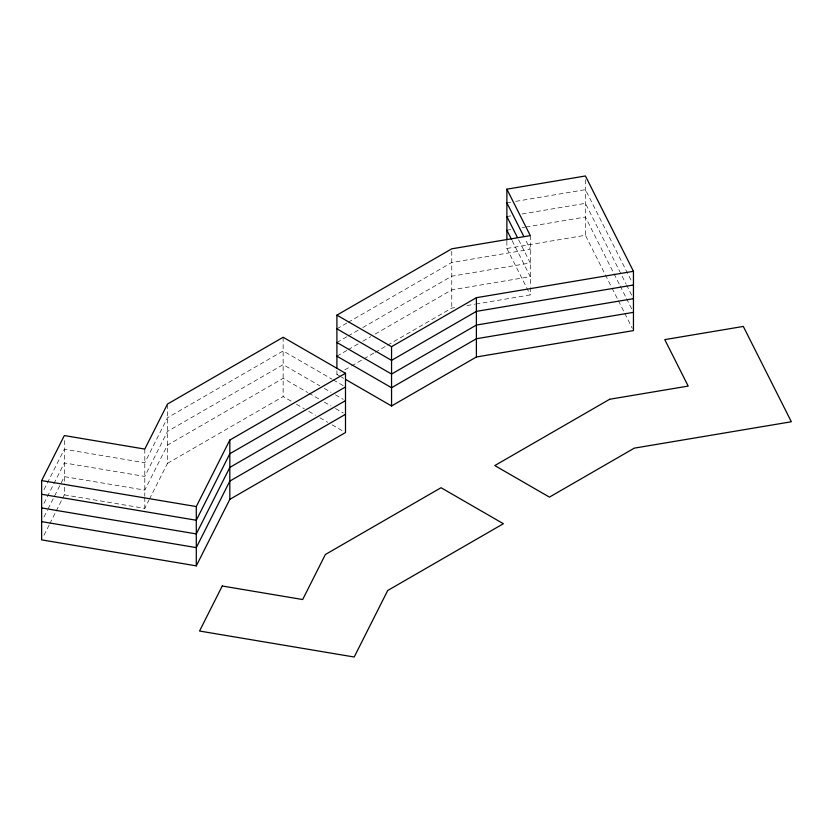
<?xml version="1.0" encoding="UTF-8"?>
<svg xmlns="http://www.w3.org/2000/svg" width="833" height="833" viewBox="0 0 833 833"><rect width="100%" height="100%" fill="white"/><g stroke="black" fill="none" stroke-linecap="round" stroke-linejoin="round"><path stroke-width="0.62" stroke-dasharray="4.17 3.12" d="M43.982 489.648L64.339 449.247L144.796 462.763L167.485 417.739L283.147 350.953L332.138 379.244M43.982 503.33L64.339 462.929L144.796 476.445L167.485 431.421L283.147 364.646L319.893 385.856M43.982 517.012L47.471 510.088M48.054 508.932L64.339 476.611L144.796 490.127L167.485 445.103L283.147 378.328L307.637 392.468M43.982 535.255L49.209 524.873M49.793 523.718L55.613 512.17M56.196 511.014L62.017 499.467M62.6 498.321L64.339 494.854L64.339 483.911M64.339 494.854L144.796 508.369L148.868 500.289M149.451 499.134L167.485 463.346L167.485 405.296M336.907 328.816L347.038 322.965M348.163 322.309L451.767 262.499L530.298 249.306L525.029 238.852M336.907 342.498L347.038 336.647M348.163 335.991L358.294 330.139M362.803 327.546L451.767 276.181L530.298 262.989L518.595 239.769M336.907 356.18L347.038 350.329M348.163 349.673L358.294 343.831M362.803 341.228L370.685 336.678M375.194 334.075L451.767 289.863L530.298 276.671L512.149 240.675M167.485 463.346L283.147 396.57L292.06 401.704M336.907 370.768L336.907 374.423L340.281 372.476M344.789 369.873L350.412 366.624M351.547 365.968L362.803 359.471M363.927 358.815L374.069 352.963M375.194 352.317L386.45 345.82M387.574 345.164L451.767 308.106L455.557 307.471M506.881 202.856L510.681 202.221M515.752 201.367L585.422 189.664L632.299 282.689M506.881 216.538L510.681 215.903M522.083 213.987L585.422 203.346L625.937 283.741M506.881 230.22L510.681 229.585M522.083 227.669L524.613 227.242M525.883 227.034L585.422 217.028L619.565 284.792M506.881 241.174L506.881 248.473L585.422 235.27L611.464 286.958M466.959 305.555L474.56 304.274M475.83 304.066L530.298 294.913L530.298 287.614M336.907 374.423L340.249 376.349M341.363 376.995L343.592 378.286M333.252 379.879L343.269 385.669M324.339 388.417L331.024 392.281M335.47 394.852L343.269 399.351M308.751 393.103L319.893 399.538M324.339 402.1L331.024 405.963M335.47 408.534L343.269 413.033M296.506 404.276L304.305 408.774M308.751 411.346L315.436 415.209M319.893 417.781L327.681 422.279M332.138 424.851L343.269 431.275M626.51 284.886L632.299 296.371M620.148 285.938L625.937 297.423M626.51 298.578L632.299 310.053M612.047 288.103L617.836 299.588M618.409 300.734L624.198 312.219M624.781 313.375L632.299 328.306M506.881 248.473L530.298 294.913M585.422 179.72L585.422 235.27M530.298 235.624L530.298 286.406M451.767 251.306L451.767 308.106M283.147 337.271L283.147 396.57M144.796 449.081L144.796 496.208M144.796 497.426L144.796 508.369M64.339 440.542L64.339 482.692"/><path stroke-width="1.25" d="M41.65 480.589L64.339 435.565L144.796 449.081L167.485 404.057L283.147 337.271L345.497 373.267L345.497 432.556L229.825 499.342L196.296 565.857L41.65 539.878L41.65 480.589L196.296 506.568L229.825 440.053L345.497 373.267M336.907 368.342L336.907 315.134L451.767 248.817L530.298 235.624L506.881 189.174L585.422 175.982L633.455 271.308L633.455 330.597L476.393 356.982L391.552 405.973L345.83 379.577M336.907 315.134L391.552 346.684L476.393 297.693L633.455 271.308M345.497 386.949L229.825 453.735L196.296 520.25L41.65 494.271M345.497 400.631L229.825 467.417L196.296 533.932L41.65 507.953M345.497 414.313L229.825 481.099L196.296 547.614L41.65 521.635M633.455 284.99L476.393 311.375L391.552 360.366L336.907 328.816M633.455 298.672L476.393 325.057L391.552 374.048L336.907 342.498M633.455 312.354L476.393 338.739L391.552 387.73L336.907 356.18M506.881 202.856L523.853 236.53M506.881 216.538L517.418 237.447M506.881 230.22L511.566 239.519M506.881 189.174L506.881 239.956M476.393 297.693L476.393 356.982M391.552 346.684L391.552 405.973M229.825 440.053L229.825 499.342M196.296 506.568L196.296 565.857M222.234 586.015L199.545 631.029L354.192 657.018L387.72 590.493L503.382 523.718L441.042 487.721L325.37 554.507L302.681 599.531L222.234 586.015M609.652 399.267L494.792 465.574L549.436 497.124L634.288 448.144L791.35 421.758L743.307 326.432L664.776 339.625L688.183 386.075L609.652 399.267"/></g></svg>
